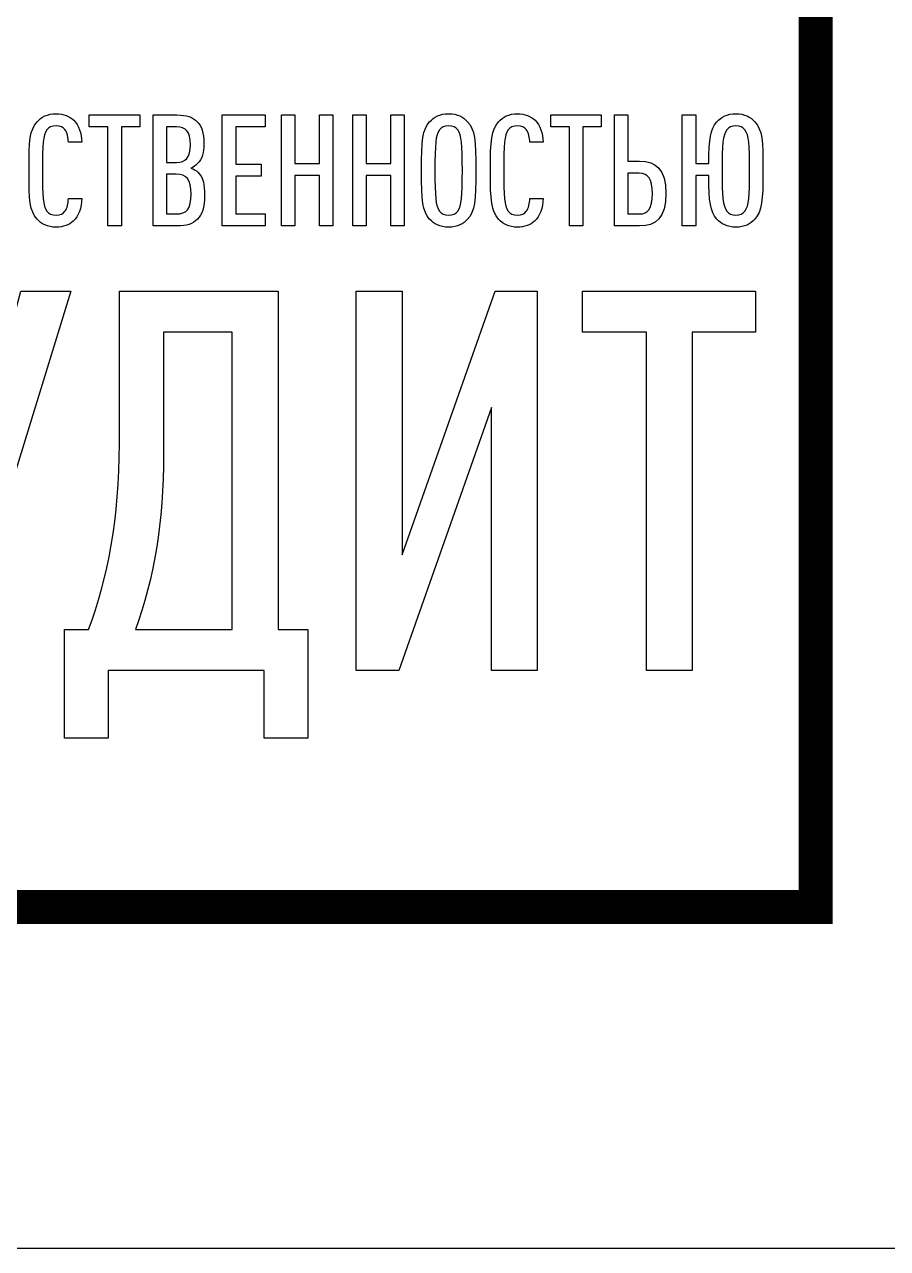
# Model space of a CAD drawing. Header units: millimetres. Extents: x 1601 to 15402, y -324 to 12625.
# Drawn here: x 13024.12 to 13036.76, y 318.24 to 336.16 of the extents above; entities that cross this region are included whole.
import ezdxf
from ezdxf.enums import TextEntityAlignment as Align

# ---------------------------------------------------------------- set-up
doc = ezdxf.new("R2010")
doc.units = ezdxf.units.MM
doc.layers.add('Размеры на чертеже', color=250, linetype='Continuous', lineweight=25)
doc.styles.add('GOST', font='GOST Common.ttf')

# ---------------------------------------------------------------- blocks, each defined once
blk = doc.blocks.new('Лого')
at = {"color": 159}
for points, knots in [([(7.9719, 2.0293), (7.9719, 2.0293), (7.9287, 2.0293), (7.9287, 2.0293), (7.9287, 2.0293), (7.9282, 2.014), (7.9251, 1.9983), (7.917, 1.9876), (7.917, 1.9876), (7.9114, 1.9805), (7.9023, 1.9749), (7.8886, 1.9749), (7.8886, 1.9749), (7.8743, 1.9749), (7.8647, 1.9805), (7.8586, 1.9886), (7.8586, 1.9886), (7.8459, 2.0059), (7.8439, 2.0349), (7.8439, 2.1207), (7.8439, 2.1207), (7.8439, 2.2065), (7.8459, 2.2355), (7.8586, 2.2528), (7.8586, 2.2528), (7.8647, 2.2609), (7.8743, 2.2665), (7.8886, 2.2665), (7.8886, 2.2665), (7.9023, 2.2665), (7.9114, 2.2609), (7.917, 2.2538), (7.917, 2.2538), (7.9256, 2.2431), (7.9282, 2.2279), (7.9287, 2.2126), (7.9287, 2.2126), (7.9287, 2.2126), (7.9719, 2.2126), (7.9719, 2.2126), (7.9719, 2.2126), (7.9713, 2.2421), (7.9627, 2.268), (7.946, 2.2843), (7.946, 2.2843), (7.9317, 2.298), (7.914, 2.3056), (7.8886, 2.3056), (7.8886, 2.3056), (7.8601, 2.3056), (7.8403, 2.2949), (7.8266, 2.2792), (7.8266, 2.2792), (7.8027, 2.2517), (7.8002, 2.2208), (7.8002, 2.1207), (7.8002, 2.1207), (7.8002, 2.0206), (7.8027, 1.9897), (7.8266, 1.9622), (7.8266, 1.9622), (7.8403, 1.9465), (7.8601, 1.9358), (7.8886, 1.9358), (7.8886, 1.9358), (7.9124, 1.9358), (7.9302, 1.9429), (7.9444, 1.9556), (7.9444, 1.9556), (7.9622, 1.9719), (7.9713, 1.9988), (7.9719, 2.0293)], [0, 0, 0, 0, 0.052632, 0.052632, 0.052632, 0.052632, 0.105263, 0.105263, 0.105263, 0.105263, 0.157895, 0.157895, 0.157895, 0.157895, 0.210526, 0.210526, 0.210526, 0.210526, 0.263158, 0.263158, 0.263158, 0.263158, 0.315789, 0.315789, 0.315789, 0.315789, 0.368421, 0.368421, 0.368421, 0.368421, 0.421053, 0.421053, 0.421053, 0.421053, 0.473684, 0.473684, 0.473684, 0.473684, 0.526316, 0.526316, 0.526316, 0.526316, 0.578947, 0.578947, 0.578947, 0.578947, 0.631579, 0.631579, 0.631579, 0.631579, 0.684211, 0.684211, 0.684211, 0.684211, 0.736842, 0.736842, 0.736842, 0.736842, 0.789474, 0.789474, 0.789474, 0.789474, 0.842105, 0.842105, 0.842105, 0.842105, 0.894737, 0.894737, 0.894737, 0.894737, 1, 1, 1, 1]), ([(8.1618, 2.2624), (8.1618, 2.2624), (8.1618, 2.3015), (8.1618, 2.3015), (8.1618, 2.3015), (8.1618, 2.3015), (7.9967, 2.3015), (7.9967, 2.3015), (7.9967, 2.3015), (7.9967, 2.3015), (7.9967, 2.2624), (7.9967, 2.2624), (7.9967, 2.2624), (7.9967, 2.2624), (8.0577, 2.2624), (8.0577, 2.2624), (8.0577, 2.2624), (8.0577, 2.2624), (8.0577, 1.9399), (8.0577, 1.9399), (8.0577, 1.9399), (8.0577, 1.9399), (8.1014, 1.9399), (8.1014, 1.9399), (8.1014, 1.9399), (8.1014, 1.9399), (8.1014, 2.2624), (8.1014, 2.2624), (8.1014, 2.2624), (8.1014, 2.2624), (8.1618, 2.2624), (8.1618, 2.2624)], [0, 0, 0, 0, 0.111111, 0.111111, 0.111111, 0.111111, 0.222222, 0.222222, 0.222222, 0.222222, 0.333333, 0.333333, 0.333333, 0.333333, 0.444444, 0.444444, 0.444444, 0.444444, 0.555556, 0.555556, 0.555556, 0.555556, 0.666667, 0.666667, 0.666667, 0.666667, 0.777778, 0.777778, 0.777778, 0.777778, 1, 1, 1, 1]), ([(8.3726, 2.0415), (8.3726, 2.0725), (8.3696, 2.0968), (8.3508, 2.1151), (8.3508, 2.1151), (8.3447, 2.1207), (8.3365, 2.1258), (8.3284, 2.1283), (8.3284, 2.1283), (8.3355, 2.1314), (8.3426, 2.1359), (8.3487, 2.142), (8.3487, 2.142), (8.3665, 2.1593), (8.3701, 2.1806), (8.3701, 2.2065), (8.3701, 2.2065), (8.3701, 2.2457), (8.3645, 2.2634), (8.3487, 2.2797), (8.3487, 2.2797), (8.334, 2.2949), (8.3147, 2.3015), (8.2827, 2.3015), (8.2827, 2.3015), (8.2827, 2.3015), (8.205, 2.3015), (8.205, 2.3015), (8.205, 2.3015), (8.205, 2.3015), (8.205, 1.9399), (8.205, 1.9399), (8.205, 1.9399), (8.205, 1.9399), (8.2827, 1.9399), (8.2827, 1.9399), (8.2827, 1.9399), (8.3147, 1.9399), (8.3345, 1.9465), (8.3492, 1.9617), (8.3492, 1.9617), (8.3655, 1.9785), (8.3726, 1.9978), (8.3726, 2.0415)], [0, 0, 0, 0, 0.083333, 0.083333, 0.083333, 0.083333, 0.166667, 0.166667, 0.166667, 0.166667, 0.25, 0.25, 0.25, 0.25, 0.333333, 0.333333, 0.333333, 0.333333, 0.416667, 0.416667, 0.416667, 0.416667, 0.5, 0.5, 0.5, 0.5, 0.583333, 0.583333, 0.583333, 0.583333, 0.666667, 0.666667, 0.666667, 0.666667, 0.75, 0.75, 0.75, 0.75, 0.833333, 0.833333, 0.833333, 0.833333, 1, 1, 1, 1]), ([(8.5702, 1.9399), (8.5702, 1.9399), (8.5702, 1.979), (8.5702, 1.979), (8.5702, 1.979), (8.5702, 1.979), (8.4742, 1.979), (8.4742, 1.979), (8.4742, 1.979), (8.4742, 1.979), (8.4742, 2.1019), (8.4742, 2.1019), (8.4742, 2.1019), (8.4742, 2.1019), (8.557, 2.1019), (8.557, 2.1019), (8.557, 2.1019), (8.557, 2.1019), (8.557, 2.141), (8.557, 2.141), (8.557, 2.141), (8.557, 2.141), (8.4742, 2.141), (8.4742, 2.141), (8.4742, 2.141), (8.4742, 2.141), (8.4742, 2.2624), (8.4742, 2.2624), (8.4742, 2.2624), (8.4742, 2.2624), (8.5702, 2.2624), (8.5702, 2.2624), (8.5702, 2.2624), (8.5702, 2.2624), (8.5702, 2.3015), (8.5702, 2.3015), (8.5702, 2.3015), (8.5702, 2.3015), (8.4305, 2.3015), (8.4305, 2.3015), (8.4305, 2.3015), (8.4305, 2.3015), (8.4305, 1.9399), (8.4305, 1.9399), (8.4305, 1.9399), (8.4305, 1.9399), (8.5702, 1.9399), (8.5702, 1.9399)], [0, 0, 0, 0, 0.076923, 0.076923, 0.076923, 0.076923, 0.153846, 0.153846, 0.153846, 0.153846, 0.230769, 0.230769, 0.230769, 0.230769, 0.307692, 0.307692, 0.307692, 0.307692, 0.384615, 0.384615, 0.384615, 0.384615, 0.461538, 0.461538, 0.461538, 0.461538, 0.538462, 0.538462, 0.538462, 0.538462, 0.615385, 0.615385, 0.615385, 0.615385, 0.692308, 0.692308, 0.692308, 0.692308, 0.769231, 0.769231, 0.769231, 0.769231, 0.846154, 0.846154, 0.846154, 0.846154, 1, 1, 1, 1]), ([(8.7911, 1.9399), (8.7911, 1.9399), (8.7911, 2.3015), (8.7911, 2.3015), (8.7911, 2.3015), (8.7911, 2.3015), (8.7474, 2.3015), (8.7474, 2.3015), (8.7474, 2.3015), (8.7474, 2.3015), (8.7474, 2.1436), (8.7474, 2.1436), (8.7474, 2.1436), (8.7474, 2.1436), (8.6672, 2.1436), (8.6672, 2.1436), (8.6672, 2.1436), (8.6672, 2.1436), (8.6672, 2.3015), (8.6672, 2.3015), (8.6672, 2.3015), (8.6672, 2.3015), (8.6235, 2.3015), (8.6235, 2.3015), (8.6235, 2.3015), (8.6235, 2.3015), (8.6235, 1.9399), (8.6235, 1.9399), (8.6235, 1.9399), (8.6235, 1.9399), (8.6672, 1.9399), (8.6672, 1.9399), (8.6672, 1.9399), (8.6672, 1.9399), (8.6672, 2.1039), (8.6672, 2.1039), (8.6672, 2.1039), (8.6672, 2.1039), (8.7474, 2.1039), (8.7474, 2.1039), (8.7474, 2.1039), (8.7474, 2.1039), (8.7474, 1.9399), (8.7474, 1.9399), (8.7474, 1.9399), (8.7474, 1.9399), (8.7911, 1.9399), (8.7911, 1.9399)], [0, 0, 0, 0, 0.076923, 0.076923, 0.076923, 0.076923, 0.153846, 0.153846, 0.153846, 0.153846, 0.230769, 0.230769, 0.230769, 0.230769, 0.307692, 0.307692, 0.307692, 0.307692, 0.384615, 0.384615, 0.384615, 0.384615, 0.461538, 0.461538, 0.461538, 0.461538, 0.538462, 0.538462, 0.538462, 0.538462, 0.615385, 0.615385, 0.615385, 0.615385, 0.692308, 0.692308, 0.692308, 0.692308, 0.769231, 0.769231, 0.769231, 0.769231, 0.846154, 0.846154, 0.846154, 0.846154, 1, 1, 1, 1]), ([(9.0238, 1.9399), (9.0238, 1.9399), (9.0238, 2.3015), (9.0238, 2.3015), (9.0238, 2.3015), (9.0238, 2.3015), (8.9801, 2.3015), (8.9801, 2.3015), (8.9801, 2.3015), (8.9801, 2.3015), (8.9801, 2.1436), (8.9801, 2.1436), (8.9801, 2.1436), (8.9801, 2.1436), (8.8998, 2.1436), (8.8998, 2.1436), (8.8998, 2.1436), (8.8998, 2.1436), (8.8998, 2.3015), (8.8998, 2.3015), (8.8998, 2.3015), (8.8998, 2.3015), (8.8561, 2.3015), (8.8561, 2.3015), (8.8561, 2.3015), (8.8561, 2.3015), (8.8561, 1.9399), (8.8561, 1.9399), (8.8561, 1.9399), (8.8561, 1.9399), (8.8998, 1.9399), (8.8998, 1.9399), (8.8998, 1.9399), (8.8998, 1.9399), (8.8998, 2.1039), (8.8998, 2.1039), (8.8998, 2.1039), (8.8998, 2.1039), (8.9801, 2.1039), (8.9801, 2.1039), (8.9801, 2.1039), (8.9801, 2.1039), (8.9801, 1.9399), (8.9801, 1.9399), (8.9801, 1.9399), (8.9801, 1.9399), (9.0238, 1.9399), (9.0238, 1.9399)], [0, 0, 0, 0, 0.076923, 0.076923, 0.076923, 0.076923, 0.153846, 0.153846, 0.153846, 0.153846, 0.230769, 0.230769, 0.230769, 0.230769, 0.307692, 0.307692, 0.307692, 0.307692, 0.384615, 0.384615, 0.384615, 0.384615, 0.461538, 0.461538, 0.461538, 0.461538, 0.538462, 0.538462, 0.538462, 0.538462, 0.615385, 0.615385, 0.615385, 0.615385, 0.692308, 0.692308, 0.692308, 0.692308, 0.769231, 0.769231, 0.769231, 0.769231, 0.846154, 0.846154, 0.846154, 0.846154, 1, 1, 1, 1]), ([(9.2569, 2.1207), (9.2569, 2.2208), (9.2538, 2.2533), (9.2305, 2.2792), (9.2305, 2.2792), (9.2163, 2.2949), (9.197, 2.3056), (9.1685, 2.3056), (9.1685, 2.3056), (9.1401, 2.3056), (9.1208, 2.2949), (9.1065, 2.2792), (9.1065, 2.2792), (9.0832, 2.2533), (9.0801, 2.2208), (9.0801, 2.1207), (9.0801, 2.1207), (9.0801, 2.0206), (9.0832, 1.9881), (9.1065, 1.9622), (9.1065, 1.9622), (9.1208, 1.9465), (9.1401, 1.9358), (9.1685, 1.9358), (9.1685, 1.9358), (9.197, 1.9358), (9.2163, 1.9465), (9.2305, 1.9622), (9.2305, 1.9622), (9.2538, 1.9881), (9.2569, 2.0206), (9.2569, 2.1207)], [0, 0, 0, 0, 0.111111, 0.111111, 0.111111, 0.111111, 0.222222, 0.222222, 0.222222, 0.222222, 0.333333, 0.333333, 0.333333, 0.333333, 0.444444, 0.444444, 0.444444, 0.444444, 0.555556, 0.555556, 0.555556, 0.555556, 0.666667, 0.666667, 0.666667, 0.666667, 0.777778, 0.777778, 0.777778, 0.777778, 1, 1, 1, 1]), ([(9.4763, 2.0293), (9.4763, 2.0293), (9.4331, 2.0293), (9.4331, 2.0293), (9.4331, 2.0293), (9.4326, 2.014), (9.4296, 1.9983), (9.4215, 1.9876), (9.4215, 1.9876), (9.4159, 1.9805), (9.4067, 1.9749), (9.393, 1.9749), (9.393, 1.9749), (9.3788, 1.9749), (9.3691, 1.9805), (9.363, 1.9886), (9.363, 1.9886), (9.3504, 2.0059), (9.3483, 2.0349), (9.3483, 2.1207), (9.3483, 2.1207), (9.3483, 2.2065), (9.3504, 2.2355), (9.363, 2.2528), (9.363, 2.2528), (9.3691, 2.2609), (9.3788, 2.2665), (9.393, 2.2665), (9.393, 2.2665), (9.4067, 2.2665), (9.4159, 2.2609), (9.4215, 2.2538), (9.4215, 2.2538), (9.4301, 2.2431), (9.4326, 2.2279), (9.4331, 2.2126), (9.4331, 2.2126), (9.4331, 2.2126), (9.4763, 2.2126), (9.4763, 2.2126), (9.4763, 2.2126), (9.4758, 2.2421), (9.4672, 2.268), (9.4504, 2.2843), (9.4504, 2.2843), (9.4362, 2.298), (9.4184, 2.3056), (9.393, 2.3056), (9.393, 2.3056), (9.3646, 2.3056), (9.3448, 2.2949), (9.331, 2.2792), (9.331, 2.2792), (9.3072, 2.2517), (9.3046, 2.2208), (9.3046, 2.1207), (9.3046, 2.1207), (9.3046, 2.0206), (9.3072, 1.9897), (9.331, 1.9622), (9.331, 1.9622), (9.3448, 1.9465), (9.3646, 1.9358), (9.393, 1.9358), (9.393, 1.9358), (9.4169, 1.9358), (9.4347, 1.9429), (9.4489, 1.9556), (9.4489, 1.9556), (9.4667, 1.9719), (9.4758, 1.9988), (9.4763, 2.0293)], [0, 0, 0, 0, 0.052632, 0.052632, 0.052632, 0.052632, 0.105263, 0.105263, 0.105263, 0.105263, 0.157895, 0.157895, 0.157895, 0.157895, 0.210526, 0.210526, 0.210526, 0.210526, 0.263158, 0.263158, 0.263158, 0.263158, 0.315789, 0.315789, 0.315789, 0.315789, 0.368421, 0.368421, 0.368421, 0.368421, 0.421053, 0.421053, 0.421053, 0.421053, 0.473684, 0.473684, 0.473684, 0.473684, 0.526316, 0.526316, 0.526316, 0.526316, 0.578947, 0.578947, 0.578947, 0.578947, 0.631579, 0.631579, 0.631579, 0.631579, 0.684211, 0.684211, 0.684211, 0.684211, 0.736842, 0.736842, 0.736842, 0.736842, 0.789474, 0.789474, 0.789474, 0.789474, 0.842105, 0.842105, 0.842105, 0.842105, 0.894737, 0.894737, 0.894737, 0.894737, 1, 1, 1, 1]), ([(9.6663, 2.2624), (9.6663, 2.2624), (9.6663, 2.3015), (9.6663, 2.3015), (9.6663, 2.3015), (9.6663, 2.3015), (9.5012, 2.3015), (9.5012, 2.3015), (9.5012, 2.3015), (9.5012, 2.3015), (9.5012, 2.2624), (9.5012, 2.2624), (9.5012, 2.2624), (9.5012, 2.2624), (9.5622, 2.2624), (9.5622, 2.2624), (9.5622, 2.2624), (9.5622, 2.2624), (9.5622, 1.9399), (9.5622, 1.9399), (9.5622, 1.9399), (9.5622, 1.9399), (9.6058, 1.9399), (9.6058, 1.9399), (9.6058, 1.9399), (9.6058, 1.9399), (9.6058, 2.2624), (9.6058, 2.2624), (9.6058, 2.2624), (9.6058, 2.2624), (9.6663, 2.2624), (9.6663, 2.2624)], [0, 0, 0, 0, 0.111111, 0.111111, 0.111111, 0.111111, 0.222222, 0.222222, 0.222222, 0.222222, 0.333333, 0.333333, 0.333333, 0.333333, 0.444444, 0.444444, 0.444444, 0.444444, 0.555556, 0.555556, 0.555556, 0.555556, 0.666667, 0.666667, 0.666667, 0.666667, 0.777778, 0.777778, 0.777778, 0.777778, 1, 1, 1, 1]), ([(9.8766, 2.0455), (9.8766, 2.1253), (9.8456, 2.1507), (9.7907, 2.1507), (9.7907, 2.1507), (9.7907, 2.1507), (9.7531, 2.1507), (9.7531, 2.1507), (9.7531, 2.1507), (9.7531, 2.1507), (9.7531, 2.3015), (9.7531, 2.3015), (9.7531, 2.3015), (9.7531, 2.3015), (9.7095, 2.3015), (9.7095, 2.3015), (9.7095, 2.3015), (9.7095, 2.3015), (9.7095, 1.9399), (9.7095, 1.9399), (9.7095, 1.9399), (9.7095, 1.9399), (9.7907, 1.9399), (9.7907, 1.9399), (9.7907, 1.9399), (9.8451, 1.9399), (9.8766, 1.9658), (9.8766, 2.0455)], [0, 0, 0, 0, 0.125, 0.125, 0.125, 0.125, 0.25, 0.25, 0.25, 0.25, 0.375, 0.375, 0.375, 0.375, 0.5, 0.5, 0.5, 0.5, 0.625, 0.625, 0.625, 0.625, 0.75, 0.75, 0.75, 0.75, 1, 1, 1, 1]), ([(9.9741, 1.9399), (9.9741, 1.9399), (9.9741, 2.1039), (9.9741, 2.1039), (9.9741, 2.1039), (9.9741, 2.1039), (10.0167, 2.1039), (10.0167, 2.1039), (10.0167, 2.1039), (10.0173, 2.0171), (10.0213, 1.9876), (10.0432, 1.9622), (10.0432, 1.9622), (10.0569, 1.9465), (10.0767, 1.9358), (10.1051, 1.9358), (10.1051, 1.9358), (10.1336, 1.9358), (10.1529, 1.946), (10.1671, 1.9622), (10.1671, 1.9622), (10.1905, 1.9892), (10.1935, 2.0206), (10.1935, 2.1207), (10.1935, 2.1207), (10.1935, 2.2208), (10.191, 2.2512), (10.1671, 2.2792), (10.1671, 2.2792), (10.1534, 2.2949), (10.1336, 2.3056), (10.1051, 2.3056), (10.1051, 2.3056), (10.0767, 2.3056), (10.0569, 2.2949), (10.0432, 2.2792), (10.0432, 2.2792), (10.0218, 2.2543), (10.0173, 2.2253), (10.0167, 2.1436), (10.0167, 2.1436), (10.0167, 2.1436), (9.9741, 2.1436), (9.9741, 2.1436), (9.9741, 2.1436), (9.9741, 2.1436), (9.9741, 2.3015), (9.9741, 2.3015), (9.9741, 2.3015), (9.9741, 2.3015), (9.9304, 2.3015), (9.9304, 2.3015), (9.9304, 2.3015), (9.9304, 2.3015), (9.9304, 1.9399), (9.9304, 1.9399), (9.9304, 1.9399), (9.9304, 1.9399), (9.9741, 1.9399), (9.9741, 1.9399)], [0, 0, 0, 0, 0.0625, 0.0625, 0.0625, 0.0625, 0.125, 0.125, 0.125, 0.125, 0.1875, 0.1875, 0.1875, 0.1875, 0.25, 0.25, 0.25, 0.25, 0.3125, 0.3125, 0.3125, 0.3125, 0.375, 0.375, 0.375, 0.375, 0.4375, 0.4375, 0.4375, 0.4375, 0.5, 0.5, 0.5, 0.5, 0.5625, 0.5625, 0.5625, 0.5625, 0.625, 0.625, 0.625, 0.625, 0.6875, 0.6875, 0.6875, 0.6875, 0.75, 0.75, 0.75, 0.75, 0.8125, 0.8125, 0.8125, 0.8125, 0.875, 0.875, 0.875, 0.875, 1, 1, 1, 1]), ([(8.3264, 2.2045), (8.3264, 2.1634), (8.3117, 2.1466), (8.2807, 2.1466), (8.2807, 2.1466), (8.2807, 2.1466), (8.2487, 2.1466), (8.2487, 2.1466), (8.2487, 2.1466), (8.2487, 2.1466), (8.2487, 2.2624), (8.2487, 2.2624), (8.2487, 2.2624), (8.2487, 2.2624), (8.2807, 2.2624), (8.2807, 2.2624), (8.2807, 2.2624), (8.3122, 2.2624), (8.3264, 2.2482), (8.3264, 2.2045)], [0, 0, 0, 0, 0.166667, 0.166667, 0.166667, 0.166667, 0.333333, 0.333333, 0.333333, 0.333333, 0.5, 0.5, 0.5, 0.5, 0.666667, 0.666667, 0.666667, 0.666667, 1, 1, 1, 1]), ([(9.2132, 2.1207), (9.2132, 2.0349), (9.2107, 2.0059), (9.198, 1.9886), (9.198, 1.9886), (9.1919, 1.9805), (9.1827, 1.9749), (9.1685, 1.9749), (9.1685, 1.9749), (9.1543, 1.9749), (9.1446, 1.9805), (9.1385, 1.9886), (9.1385, 1.9886), (9.1259, 2.0059), (9.1238, 2.0349), (9.1238, 2.1207), (9.1238, 2.1207), (9.1238, 2.2065), (9.1259, 2.2355), (9.1385, 2.2528), (9.1385, 2.2528), (9.1446, 2.2609), (9.1543, 2.2665), (9.1685, 2.2665), (9.1685, 2.2665), (9.1827, 2.2665), (9.1919, 2.2609), (9.198, 2.2528), (9.198, 2.2528), (9.2107, 2.2355), (9.2132, 2.2065), (9.2132, 2.1207)], [0, 0, 0, 0, 0.111111, 0.111111, 0.111111, 0.111111, 0.222222, 0.222222, 0.222222, 0.222222, 0.333333, 0.333333, 0.333333, 0.333333, 0.444444, 0.444444, 0.444444, 0.444444, 0.555556, 0.555556, 0.555556, 0.555556, 0.666667, 0.666667, 0.666667, 0.666667, 0.777778, 0.777778, 0.777778, 0.777778, 1, 1, 1, 1]), ([(10.1498, 2.1207), (10.1498, 2.0349), (10.1478, 2.0059), (10.1346, 1.9886), (10.1346, 1.9886), (10.1285, 1.9805), (10.1193, 1.9749), (10.1051, 1.9749), (10.1051, 1.9749), (10.0909, 1.9749), (10.0818, 1.9805), (10.0757, 1.9886), (10.0757, 1.9886), (10.0625, 2.0059), (10.0604, 2.0349), (10.0604, 2.1207), (10.0604, 2.1207), (10.0604, 2.2065), (10.0625, 2.2355), (10.0757, 2.2528), (10.0757, 2.2528), (10.0818, 2.2609), (10.0909, 2.2665), (10.1051, 2.2665), (10.1051, 2.2665), (10.1193, 2.2665), (10.1285, 2.2609), (10.1346, 2.2528), (10.1346, 2.2528), (10.1478, 2.2355), (10.1498, 2.2065), (10.1498, 2.1207)], [0, 0, 0, 0, 0.111111, 0.111111, 0.111111, 0.111111, 0.222222, 0.222222, 0.222222, 0.222222, 0.333333, 0.333333, 0.333333, 0.333333, 0.444444, 0.444444, 0.444444, 0.444444, 0.555556, 0.555556, 0.555556, 0.555556, 0.666667, 0.666667, 0.666667, 0.666667, 0.777778, 0.777778, 0.777778, 0.777778, 1, 1, 1, 1]), ([(8.3289, 2.044), (8.3289, 1.9942), (8.3132, 1.979), (8.2802, 1.979), (8.2802, 1.979), (8.2802, 1.979), (8.2487, 1.979), (8.2487, 1.979), (8.2487, 1.979), (8.2487, 1.979), (8.2487, 2.109), (8.2487, 2.109), (8.2487, 2.109), (8.2487, 2.109), (8.2802, 2.109), (8.2802, 2.109), (8.2802, 2.109), (8.3127, 2.109), (8.3289, 2.0907), (8.3289, 2.044)], [0, 0, 0, 0, 0.166667, 0.166667, 0.166667, 0.166667, 0.333333, 0.333333, 0.333333, 0.333333, 0.5, 0.5, 0.5, 0.5, 0.666667, 0.666667, 0.666667, 0.666667, 1, 1, 1, 1]), ([(9.8329, 2.0455), (9.8329, 1.9968), (9.8187, 1.979), (9.7902, 1.979), (9.7902, 1.979), (9.7902, 1.979), (9.7531, 1.979), (9.7531, 1.979), (9.7531, 1.979), (9.7531, 1.979), (9.7531, 2.1116), (9.7531, 2.1116), (9.7531, 2.1116), (9.7531, 2.1116), (9.7902, 2.1116), (9.7902, 2.1116), (9.7902, 2.1116), (9.8187, 2.1116), (9.8329, 2.0938), (9.8329, 2.0455)], [0, 0, 0, 0, 0.166667, 0.166667, 0.166667, 0.166667, 0.333333, 0.333333, 0.333333, 0.333333, 0.5, 0.5, 0.5, 0.5, 0.666667, 0.666667, 0.666667, 0.666667, 1, 1, 1, 1]), ([(7.937, 1.7272), (7.937, 1.7272), (7.7738, 1.7272), (7.7738, 1.7272), (7.7738, 1.7272), (7.7738, 1.7272), (7.6055, 1.0971), (7.6055, 1.0971), (7.6055, 1.0971), (7.6055, 1.0971), (7.4337, 1.7272), (7.4337, 1.7272), (7.4337, 1.7272), (7.4337, 1.7272), (7.2705, 1.7272), (7.2705, 1.7272), (7.2705, 1.7272), (7.2705, 1.7272), (7.5343, 0.8906), (7.5343, 0.8906), (7.5343, 0.8906), (7.5343, 0.8906), (7.4944, 0.7535), (7.4944, 0.7535), (7.4944, 0.7535), (7.4649, 0.6511), (7.4267, 0.6251), (7.326, 0.6251), (7.326, 0.6251), (7.326, 0.6251), (7.326, 0.4914), (7.326, 0.4914), (7.326, 0.4914), (7.4961, 0.4914), (7.5656, 0.5244), (7.6159, 0.6875), (7.6159, 0.6875), (7.6159, 0.6875), (7.937, 1.7272), (7.937, 1.7272)], [0, 0, 0, 0, 0.090909, 0.090909, 0.090909, 0.090909, 0.181818, 0.181818, 0.181818, 0.181818, 0.272727, 0.272727, 0.272727, 0.272727, 0.363636, 0.363636, 0.363636, 0.363636, 0.454545, 0.454545, 0.454545, 0.454545, 0.545455, 0.545455, 0.545455, 0.545455, 0.636364, 0.636364, 0.636364, 0.636364, 0.727273, 0.727273, 0.727273, 0.727273, 0.818182, 0.818182, 0.818182, 0.818182, 1, 1, 1, 1]), ([(8.7093, 0.271), (8.7093, 0.271), (8.7093, 0.6251), (8.7093, 0.6251), (8.7093, 0.6251), (8.7093, 0.6251), (8.6121, 0.6251), (8.6121, 0.6251), (8.6121, 0.6251), (8.6121, 0.6251), (8.6121, 1.7272), (8.6121, 1.7272), (8.6121, 1.7272), (8.6121, 1.7272), (8.0949, 1.7272), (8.0949, 1.7272), (8.0949, 1.7272), (8.0949, 1.7272), (8.0949, 1.2308), (8.0949, 1.2308), (8.0949, 1.2308), (8.0949, 0.9878), (8.0567, 0.7917), (7.9943, 0.6251), (7.9943, 0.6251), (7.9943, 0.6251), (7.9162, 0.6251), (7.9162, 0.6251), (7.9162, 0.6251), (7.9162, 0.6251), (7.9162, 0.271), (7.9162, 0.271), (7.9162, 0.271), (7.9162, 0.271), (8.0585, 0.271), (8.0585, 0.271), (8.0585, 0.271), (8.0585, 0.271), (8.0585, 0.4914), (8.0585, 0.4914), (8.0585, 0.4914), (8.0585, 0.4914), (8.567, 0.4914), (8.567, 0.4914), (8.567, 0.4914), (8.567, 0.4914), (8.567, 0.271), (8.567, 0.271), (8.567, 0.271), (8.567, 0.271), (8.7093, 0.271), (8.7093, 0.271)], [0, 0, 0, 0, 0.071429, 0.071429, 0.071429, 0.071429, 0.142857, 0.142857, 0.142857, 0.142857, 0.214286, 0.214286, 0.214286, 0.214286, 0.285714, 0.285714, 0.285714, 0.285714, 0.357143, 0.357143, 0.357143, 0.357143, 0.428571, 0.428571, 0.428571, 0.428571, 0.5, 0.5, 0.5, 0.5, 0.571429, 0.571429, 0.571429, 0.571429, 0.642857, 0.642857, 0.642857, 0.642857, 0.714286, 0.714286, 0.714286, 0.714286, 0.785714, 0.785714, 0.785714, 0.785714, 0.857143, 0.857143, 0.857143, 0.857143, 1, 1, 1, 1]), ([(9.4574, 0.4914), (9.4574, 0.4914), (9.4574, 1.7272), (9.4574, 1.7272), (9.4574, 1.7272), (9.4574, 1.7272), (9.3202, 1.7272), (9.3202, 1.7272), (9.3202, 1.7272), (9.3202, 1.7272), (9.0165, 0.8681), (9.0165, 0.8681), (9.0165, 0.8681), (9.0165, 0.8681), (9.0165, 1.7272), (9.0165, 1.7272), (9.0165, 1.7272), (9.0165, 1.7272), (8.8673, 1.7272), (8.8673, 1.7272), (8.8673, 1.7272), (8.8673, 1.7272), (8.8673, 0.4914), (8.8673, 0.4914), (8.8673, 0.4914), (8.8673, 0.4914), (9.0061, 0.4914), (9.0061, 0.4914), (9.0061, 0.4914), (9.0061, 0.4914), (9.3081, 1.3488), (9.3081, 1.3488), (9.3081, 1.3488), (9.3081, 1.3488), (9.3081, 0.4914), (9.3081, 0.4914), (9.3081, 0.4914), (9.3081, 0.4914), (9.4574, 0.4914), (9.4574, 0.4914)], [0, 0, 0, 0, 0.090909, 0.090909, 0.090909, 0.090909, 0.181818, 0.181818, 0.181818, 0.181818, 0.272727, 0.272727, 0.272727, 0.272727, 0.363636, 0.363636, 0.363636, 0.363636, 0.454545, 0.454545, 0.454545, 0.454545, 0.545455, 0.545455, 0.545455, 0.545455, 0.636364, 0.636364, 0.636364, 0.636364, 0.727273, 0.727273, 0.727273, 0.727273, 0.818182, 0.818182, 0.818182, 0.818182, 1, 1, 1, 1]), ([(10.169, 1.5935), (10.169, 1.5935), (10.169, 1.7272), (10.169, 1.7272), (10.169, 1.7272), (10.169, 1.7272), (9.6049, 1.7272), (9.6049, 1.7272), (9.6049, 1.7272), (9.6049, 1.7272), (9.6049, 1.5935), (9.6049, 1.5935), (9.6049, 1.5935), (9.6049, 1.5935), (9.8132, 1.5935), (9.8132, 1.5935), (9.8132, 1.5935), (9.8132, 1.5935), (9.8132, 0.4914), (9.8132, 0.4914), (9.8132, 0.4914), (9.8132, 0.4914), (9.9624, 0.4914), (9.9624, 0.4914), (9.9624, 0.4914), (9.9624, 0.4914), (9.9624, 1.5935), (9.9624, 1.5935), (9.9624, 1.5935), (9.9624, 1.5935), (10.169, 1.5935), (10.169, 1.5935)], [0, 0, 0, 0, 0.111111, 0.111111, 0.111111, 0.111111, 0.222222, 0.222222, 0.222222, 0.222222, 0.333333, 0.333333, 0.333333, 0.333333, 0.444444, 0.444444, 0.444444, 0.444444, 0.555556, 0.555556, 0.555556, 0.555556, 0.666667, 0.666667, 0.666667, 0.666667, 0.777778, 0.777778, 0.777778, 0.777778, 1, 1, 1, 1]), ([(8.4629, 0.6251), (8.4629, 0.6251), (8.147, 0.6251), (8.147, 0.6251), (8.147, 0.6251), (8.2077, 0.7882), (8.239, 0.9739), (8.239, 1.1978), (8.239, 1.1978), (8.239, 1.1978), (8.239, 1.5935), (8.239, 1.5935), (8.239, 1.5935), (8.239, 1.5935), (8.4629, 1.5935), (8.4629, 1.5935), (8.4629, 1.5935), (8.4629, 1.5935), (8.4629, 0.6251), (8.4629, 0.6251)], [0, 0, 0, 0, 0.166667, 0.166667, 0.166667, 0.166667, 0.333333, 0.333333, 0.333333, 0.333333, 0.5, 0.5, 0.5, 0.5, 0.666667, 0.666667, 0.666667, 0.666667, 1, 1, 1, 1])]:
    blk.add_open_spline(points, degree=3, knots=knots, dxfattribs=at)
blk = doc.blocks.new('*U371')
blk.add_lwpolyline([(0, 0), (420, 0), (420, -297), (0, -297)], close=True)
at = {"const_width": 0.5}
blk.add_lwpolyline([(20, -5), (415, -5), (415, -292), (20, -292)], close=True, dxfattribs=at)
at = {"xscale": 4.492609629394886, "yscale": 4.492609629394886, "zscale": 4.492609629394886}
blk.add_blockref('Лого', (368.434, -290.745), dxfattribs=at)
at = {"style": 'GOST'}
blk.add_attdef('РАЗРАБОТАЛ', text='', height=2.5, dxfattribs=at).set_placement((250.501, -264.224), align=Align.MIDDLE_LEFT)
blk.add_attdef('ПРОВЕРИЛ', (250.749, -270.729), '', height=2.5, dxfattribs=at)
at = {"style": 'GOST', "flags": 8}
for tag, p in [('ЛИСТ', (387.603, -271.867)), ('ЛИСТОВ', (405.299, -271.865)), ('ФОРМАТ', (380.972, -294.745))]:
    blk.add_attdef(tag, text='', height=3, dxfattribs=at).set_placement(p, align=Align.MIDDLE_CENTER)
blk.add_attdef('ИМЯ_ЧЕРТЕЖА_001', (321.53, -284.988), '', height=3, dxfattribs=at)

msp = doc.modelspace()

# ---------------------------------------------------------------- linework, layer by layer
msp.add_line((15402.2532, 318.2356), (5591.2496, 318.2356))

# ---------------------------------------------------------------- block references
at = {"layer": 'Размеры на чертеже', "lineweight": 90}
msp.add_blockref('*U371', (12620.7091, 615.2356), dxfattribs=at)

doc.saveas('drawing.dxf')
